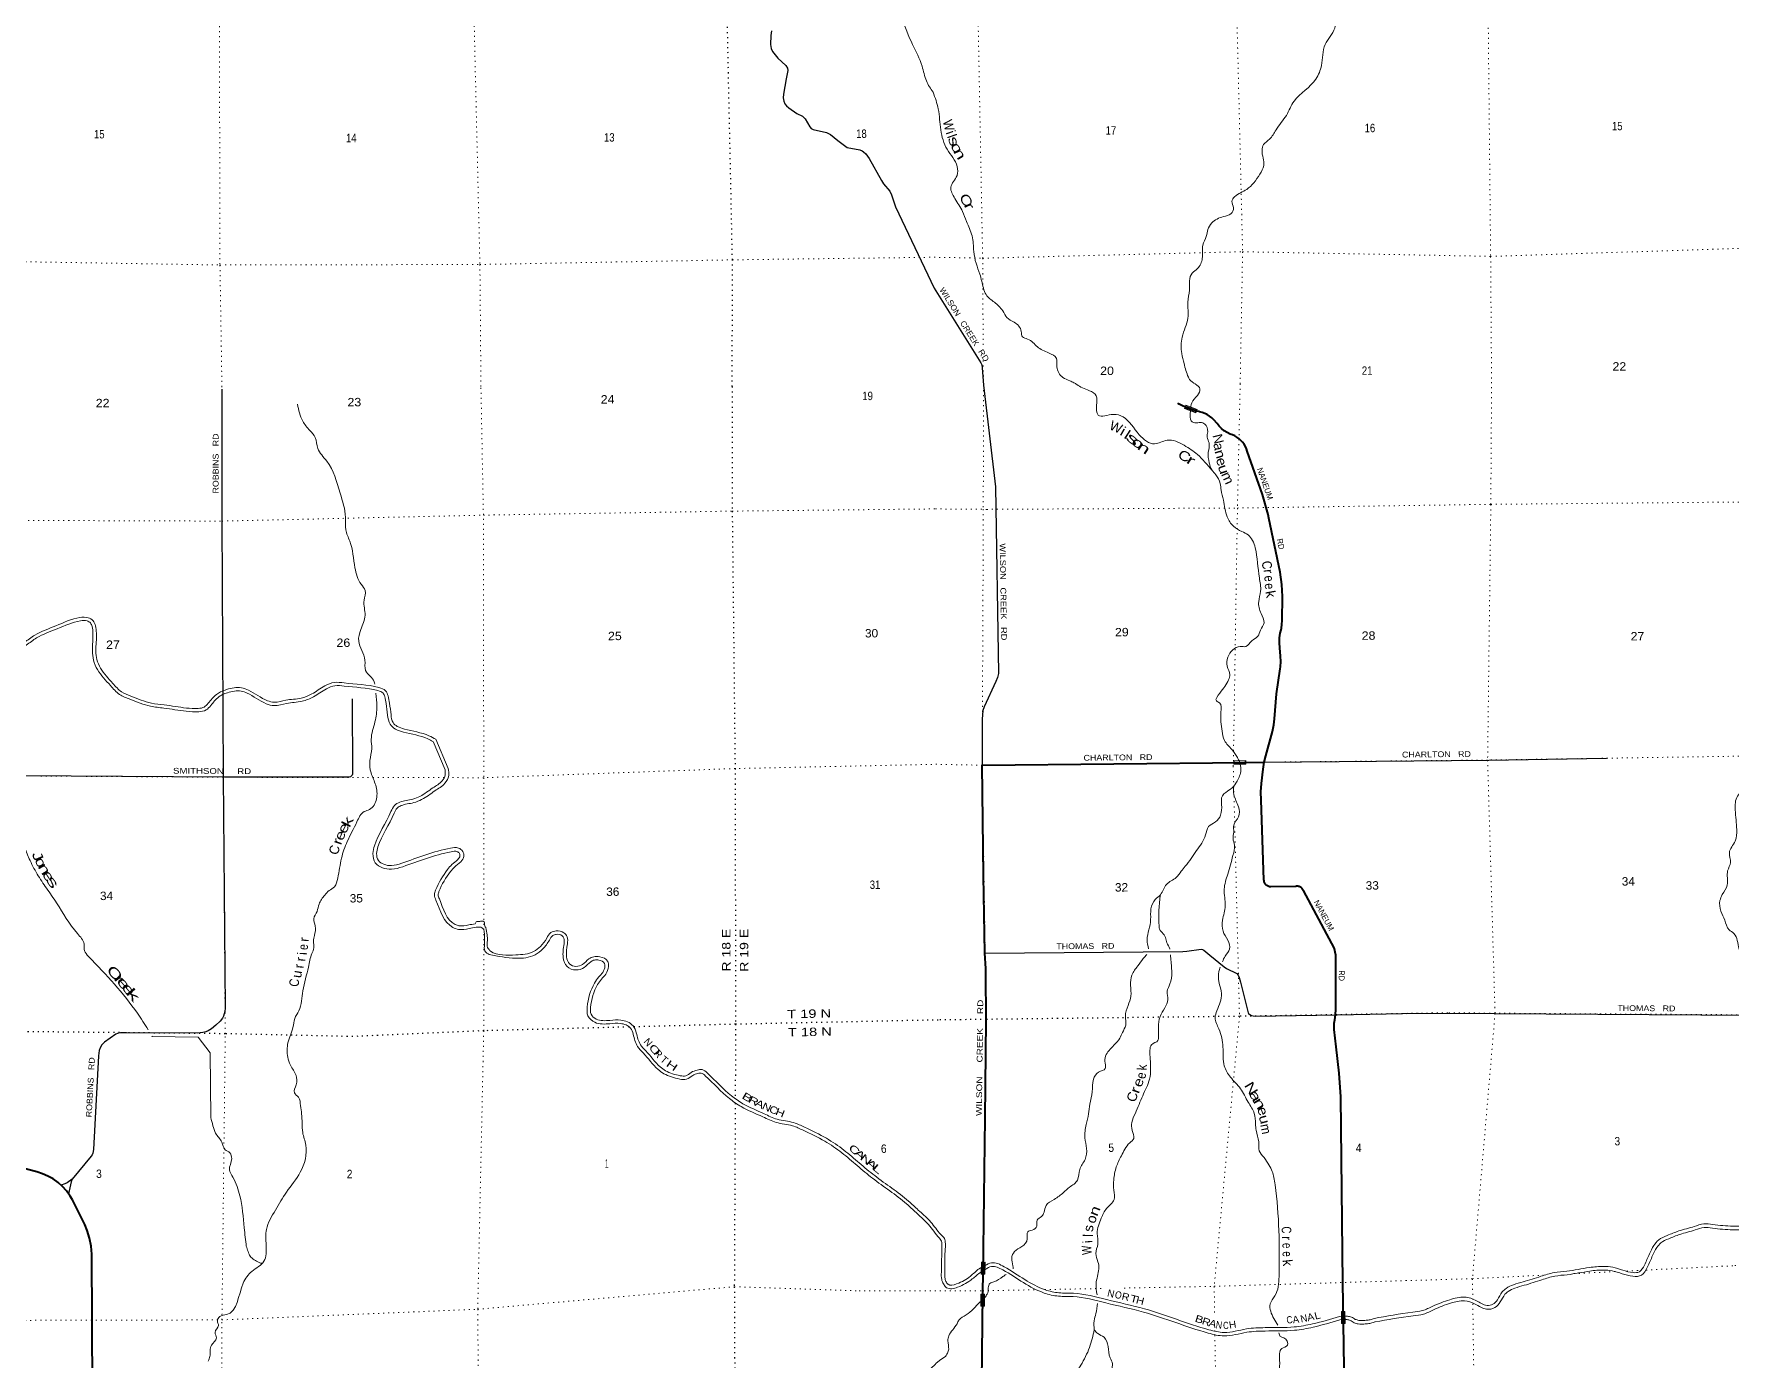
# Model space of a CAD drawing. Header units: feet. Extents: x -8 to 250644, y -192250 to 1368.
# Drawn here: x 106309 to 141658, y -157459 to -129842 of the extents above; entities that cross this region are included whole.
import ezdxf
from ezdxf.enums import TextEntityAlignment as Align

# ---------------------------------------------------------------- set-up
doc = ezdxf.new("R2010")
doc.units = ezdxf.units.FT
doc.header["$LTSCALE"] = 70
doc.linetypes.add('DOTTED', pattern=[1.5, 0.3, -1.2])
for name, color, linetype, lineweight in [('26', 7, 'Continuous', 40), ('29', 7, 'Continuous', 25), ('39', 7, 'Continuous', 13), ('6', 7, 'DOTTED', 25), ('61', 7, 'Continuous', 13), ('7', 7, 'DOTTED', 13)]:
    doc.layers.add(name, color=color, linetype=linetype, lineweight=lineweight)
for name, color, linetype in [('27', 7, 'Continuous'), ('30', 7, 'Continuous'), ('41', 7, 'Continuous')]:
    doc.layers.add(name, color=color, linetype=linetype)

msp = doc.modelspace()

# ---------------------------------------------------------------- linework, layer by layer
at = {"layer": '26'}
for points in [[(130526.33, -137695.16), (130244.27, -137592.52), (130201.12, -137572.99), (130160.26, -137549.06), (130134.72, -137530.96)], [(131932.56, -145008.66), (131932.77, -145007.23), (131966.21, -144872.48), (132104.35, -144368.65), (132135.14, -144230.95), (132150.59, -144102.45), (132191.54, -143584.14), (132265.6, -143066.73), (132272.19, -143019.96), (132279.21, -142911.67), (132274.87, -142803.24), (132259.22, -142625.01), (132251.91, -142523.17), (132255.29, -142421.13), (132269.32, -142320.01), (132284.9, -142252.19), (132293.19, -142215.45), (132304.49, -142137.75), (132307.61, -142059.3), (132314.4, -141559.11), (132304.13, -141306.03), (132267.09, -141051.42), (132032.1, -139923.51), (132013.39, -139847.25), (131895.39, -139436.47), (131579.06, -138531.48), (131562.62, -138481.49), (131541.04, -138433.49), (131514.56, -138388.02), (131483.47, -138345.56), (131448.12, -138306.58), (131408.88, -138271.51), (131366.19, -138240.73), (131320.53, -138214.59), (131272.37, -138193.36), (131242.75, -138183.16), (131225.24, -138175.8), (131162.23, -138144.23), (131102.87, -138106.26), (131047.8, -138062.28), (130997.62, -138012.79), (130952.9, -137958.33), (130885.62, -137880.56), (130882.89, -137878.07), (130841.64, -137837.59), (130796.38, -137801.65), (130747.61, -137770.64), (130695.86, -137744.9), (130641.71, -137724.7), (130585.75, -137710.28), (130571.96, -137707.67), (130526.33, -137695.16)], [(126077.27, -155673.62), (126123.83, -152418.7), (126143.19, -150384.95), (126143.58, -150382.74), (126143.15, -150344.95), (126132.46, -149426.66), (126132.46, -149301.38), (126117.27, -148982.47), (126085, -147374.64), (126060.98, -145071.33), (131547.49, -145012.77)], [(131547.49, -145012.77), (131910.68, -145008.89), (131932.56, -145008.66)], [(133582.25, -156702.05), (133568.81, -155851.07), (133529.63, -151976.94), (133497.9, -151487.79), (133430.64, -150938.76), (133393.16, -150576.37), (133389.49, -150508.27), (133392.95, -150440.16), (133403.52, -150372.79), (133403.88, -150371.08), (133419.61, -150269.13), (133425.95, -150152.74), (133427.65, -149116.94), (133426.46, -149094.82), (133422.82, -149027.89), (133412.2, -148961.71), (133394.72, -148897), (133370.57, -148834.47), (133345.77, -148784.94), (132751.57, -147681.09), (132747.89, -147675.27), (132741.11, -147662.08), (132732.98, -147649.67), (132723.61, -147638.18), (132713.08, -147627.73), (132701.52, -147618.44), (132689.05, -147610.4), (132675.81, -147603.72), (132661.94, -147598.46), (132647.6, -147594.67), (132632.94, -147592.41), (132618.13, -147591.68), (132603.32, -147592.52), (132592.19, -147594.18), (132072.13, -147605.1), (132056.96, -147604.04), (132041.97, -147601.41), (132027.35, -147597.23), (132013.25, -147591.54), (131999.81, -147584.4), (131987.2, -147575.9), (131975.54, -147566.13), (131964.97, -147555.2), (131955.6, -147543.22), (131947.53, -147530.32), (131940.85, -147516.65), (131935.64, -147502.36), (131931.96, -147487.61), (131929.83, -147472.54), (131929.27, -147460.07), (131869.78, -145801.99), (131865.89, -145627.74), (131880.23, -145454.04), (131880.49, -145452.15), (131911.34, -145156.47), (131932.56, -145008.66)], [(107558.2, -164113.62), (107521.69, -156635.48), (107513.37, -155251.11), (107498.68, -155085), (107466.71, -154921.35), (107417.81, -154761.93), (107367.18, -154639.32), (107109.14, -154124.8), (107063.29, -154044.26), (106986.58, -153933.56), (106902.86, -153842.22), (106810.04, -153760.14), (106709.16, -153688.2), (106601.31, -153627.21), (106487.67, -153577.82), (106369.5, -153540.58), (106339.93, -153533.35), (105391.92, -153279.51)], [(126072.27, -156085.24), (126073, -156016.43), (126077.83, -155674.38)], [(126044.14, -158718.78), (126044.4, -158693.92), (126046.24, -158521.63), (126072.26, -156085.24)], [(133653.92, -161241.4), (133582.25, -156702.05)]]:
    msp.add_lwpolyline(points, dxfattribs=at)
at = {"layer": '29'}
for points in [[(121667.9, -129774.51), (121654.4, -129874.62), (121651.17, -130059.11), (121663.72, -130142.81), (121695.31, -130209.86), (121804.82, -130344.59), (121966.95, -130496.47), (122006.05, -130555.8), (122012.96, -130605.28), (121979.35, -130778.49), (121918.37, -131095.42), (121916.76, -131174.47), (121929.31, -131241.44), (121950.22, -131295.84), (121981.56, -131338.4), (122029.69, -131379.55), (122198.94, -131499.48)], [(122198.94, -131499.48), (122316.19, -131557.42), (122345.46, -131582.53), (122370.51, -131608.26), (122470.94, -131775.05), (122500.22, -131808.53), (122539.7, -131835.45), (122818.08, -131896.42), (122899.2, -131936.67), (123054.72, -132063.48), (123250.16, -132210.46), (123514.47, -132258.45), (123556.29, -132275.19), (123585.72, -132297.57), (123635.76, -132342.15), (123703.21, -132438.33), (123959.9, -132892.51), (124001.39, -132960.84), (124134.83, -133117.7), (124173.21, -133193.84), (124255.73, -133443.1), (125057.81, -135137.87)], [(125057.81, -135137.87), (126032.47, -136688.16), (126049.03, -136733.22), (126061.19, -136798.12), (126084.83, -137156.04)], [(110224.76, -137238.46), (110223.16, -139966.66), (110252.07, -145301.46), (110292.2, -150133.23), (110283.3, -150197.78), (110269.95, -150251.21), (110256.61, -150295.73), (110238.55, -150336.91), (110187.64, -150400.36), (110098.88, -150487.43), (110005.23, -150562.86), (109936.59, -150604.33), (109889.55, -150625.19), (109827.26, -150640.78), (109707.13, -150654.13), (108238.89, -150641.88), (108112.09, -150646.34), (108047.57, -150657.47), (108012.35, -150673.8), (107780.78, -150839.93), (107725, -150893.43), (107688.56, -150953.61), (107669.39, -151013.64), (107651.45, -151126.38), (107548.57, -153071.49), (107533.7, -153147.37), (107520.35, -153185.22), (107500.96, -153216.41), (107102.42, -153693.66), (107087.29, -153745.96), (107031.82, -153998.85)], [(126084.83, -137156.04), (126335.81, -139273.64), (126396.62, -143161.59), (126379.46, -143245.25), (126343.12, -143329.79), (126098.57, -143856.71), (126074.07, -143934.82), (126059.38, -144114.87), (126060.98, -145071.33)], [(112935.56, -143689.54), (112944.36, -145254.45), (112935.01, -145279.22), (112921.66, -145294.8), (112901.64, -145312.61), (112872.72, -145321.51), (110276.54, -145321.49), (104951.72, -145286.14)], [(131932.56, -145008.66), (136616.09, -144963.28), (139061.22, -144926.07)], [(126117.35, -148986.64), (130238.97, -148950.83), (130323.93, -148943.45), (130620.12, -148902.36), (130649.09, -148906.75), (130676.5, -148924.38), (130800.73, -149025.7), (131099.87, -149272.62), (131148.3, -149304.43), (131362.61, -149411.66), (131391.05, -149443.52), (131411.6, -149491.51), (131439.27, -149587.39), (131597.57, -150226.14), (131605.6, -150240.8), (131632.81, -150265.32), (131668.05, -150281.97), (131702.31, -150291.77), (131749.94, -150294.28), (133455.86, -150268.74), (135148.24, -150238.39), (136739.81, -150242.32), (142099.09, -150276.85)], [(107102.42, -153693.66), (106997.57, -153766.23), (106950.85, -153790.72), (106874.38, -153817.03)]]:
    msp.add_lwpolyline(points, dxfattribs=at)
at = {"layer": '39'}
for p, q in [((114620.63, -144575.4), (114871.93, -145164.51)), ((114677.77, -144530.93), (114936.32, -145137.04)), ((108767.15, -150712.86), (108772.29, -150722.21)), ((125260.85, -154908.87), (125166.9, -154812.83)), ((125136, -154886.17), (125170.51, -154922.82)), ((133505.52, -156550.54), (133619.95, -156542.36)), ((133511.73, -156621.44), (133619.89, -156612.58)), ((125298.81, -157381.73), (125180.08, -157458.98))]:
    msp.add_line(p, q, dxfattribs=at)
msp.add_lwpolyline([(108772.29, -150722.21), (109729.92, -150737.59), (109975.78, -151063.39), (109989.65, -152405.69)], dxfattribs=at)
msp.add_arc((125036.35, -155059.29), 191.37, 15.23125, 45.4899, dxfattribs=at)
for points in [[(110467.91, -96517.23), (110560.56, -96803.13), (110550.75, -97201.73), (110512.9, -97781.51), (110567.38, -98111.68), (110513.39, -98606.9), (110624.21, -98989.43), (110662.78, -99613.52), (110733.39, -100006.1), (110729.55, -100310.09), (110574.93, -100636.17), (110231.38, -101064.86), (110102.97, -101501.68), (109886.08, -101924.37), (109462.19, -102489.94), (109207.09, -102902.55), (109030.53, -103510.47), (108876.04, -104053.97), (108874.22, -104370.04), (109180.2, -104992.19), (109526.34, -105513.71), (109872.5, -106087.56), (110409.71, -106735.96), (111033.21, -107098.52), (111624.41, -107257.74), (112036.62, -107322.29), (112428.69, -107338.52), (112756.44, -107382.91), (113132.52, -107550.11), (113498.56, -107735.44), (113804.34, -108021.4), (113856.71, -108188.51), (114128.22, -108325.48), (114785.89, -108671.95), (114938.84, -108921.63), (115013.52, -109392.73), (115250.9, -109620.28), (115769.73, -109779.48), (116061.49, -110170.12), (116582.55, -110689.68), (117027.21, -111227.33), (117415.56, -111748.85), (117767.51, -111914.04), (118479.55, -112399.43), (118558.01, -112479.98), (118712.93, -112665.24), (119131.38, -113070.01), (119332.55, -113261.32), (119598.29, -113839.17), (119841.81, -114233.83), (120382.93, -114699.03), (120751.12, -115125.93), (120862.09, -115762.12), (121256.65, -116567.5), (121361.54, -117141.28), (121474.33, -117473.49), (121611.25, -117803.69), (121611.38, -118011.04), (121873.25, -118840.54), (121939.9, -119345.86), (122026.83, -120137.05), (122214, -120443.11), (122332.84, -120799.48), (122305.09, -121457.77), (122472.29, -122003.38), (122766.29, -122760.42), (122971.81, -123495.28), (123050.55, -124036.84), (123127.21, -124473.72), (123338.76, -125188.45), (123479.74, -125595.15), (123671.11, -126203.18), (123759.79, -126567.59), (123942.94, -126865.59), (124138.29, -127413.23), (124199, -128057.45), (124203.3, -128520.48), (124217.68, -129039.88), (124378.81, -129506.98), (124610.36, -130064.69), (124807.67, -130513.68), (124898.33, -130821.72), (125038.92, -131057.29)], [(141003.27, -102339.5), (141182.86, -102717.15), (141416.67, -103394.7), (141343.16, -103894.96), (141257.2, -104334.84), (141206.61, -104627.37), (141303.84, -104713.38), (141365.87, -104974.93), (141464.24, -105578.83), (141340.32, -106399.83), (141282.55, -107167.99), (141098.98, -107789.89), (140933.93, -108143.65), (140875.76, -108516.84), (140808.99, -108799.41), (140574.05, -108925.92), (140436.75, -109206.94), (140183.46, -109627.79), (139959.54, -109909.39), (139878.28, -110129.59), (139980.33, -110344.53), (139913.2, -110568.66), (139842.31, -110837.15), (139870.13, -111435.47), (139866.19, -111780.09), (139697.75, -112569.14), (139689.42, -112855.35), (139442.39, -113312.43), (139192.71, -113664.74), (139209.73, -114142.22), (139115.44, -114537.82), (139001.09, -114947.66), (139005.55, -115348.65), (138841.27, -115829.36), (138753.77, -116017.35), (138779.18, -116218.7), (138722.38, -116485.08), (138602.49, -116977.58), (138520.41, -117393.25), (138510.1, -117683.51), (138538.77, -118090.38), (138588.64, -118339.93), (138756.73, -118481.88), (138720.69, -118848.88), (138603.17, -119399.81), (138693.83, -119729.69), (138773.9, -119975.01), (138697.78, -120048.06), (138472.1, -120041.51), (138390.53, -120209.31), (138265.23, -120476.15), (138140.12, -120773.21), (138037.58, -120806.14), (137857.39, -120990.72), (137679.96, -121298.21), (137533.89, -121462.42), (137458.9, -121718.84), (137412.03, -121960.98), (137344.54, -122126.67), (137136, -122287.26), (136976.43, -122550.3), (136593.14, -123127.18), (136560.66, -123417.58), (136535.03, -123838.92), (136474.8, -124204.07), (136251.08, -124517.91), (136053.16, -124769.11), (135902.75, -124882.97), (135809.04, -125042.79), (135717.67, -125257.01), (135716.78, -125440.39), (135544.36, -125578.58), (135316.1, -125809.83), (135173.11, -126147.32), (135046.81, -126579.4), (134846.79, -126816.51), (134612.72, -127086.09), (134490.84, -127252.15), (134290.39, -127418.73), (134016.38, -127745), (133703.19, -128254.91), (133538.02, -128590.54), (133576.36, -128930.84), (133507, -129118.72), (133439.87, -129342.85), (133401.89, -129721.95), (133202.5, -130061.83), (133126.58, -130497.61), (133009.46, -130782.54), (132556.97, -131245.01), (132401.63, -131540.26)], [(125038.92, -131057.29), (125144.03, -131401.29), (125197.09, -131842.25), (125330.49, -132244.4), (125540.19, -132603.71), (125535.28, -132789.14), (125407.85, -133035.84), (125489.85, -133267.04), (125650.67, -133540.03), (125732.52, -133747.05), (125849.19, -134048.54), (125885.41, -134370.73), (125933.26, -134618.27), (126011.21, -134847.48), (126085.47, -135131.13), (126142.74, -135271.81), (126312.93, -135429.87), (126487.28, -135608.05), (126574.78, -135750.55), (126726.46, -135846.26), (126874.69, -136036.72), (126899.57, -136151.41), (127004.61, -136197.06), (127209.06, -136356.91), (127443.55, -136486.33), (127607.42, -136598.09), (127614.53, -136773.36), (127742.81, -136996.19), (127886.28, -137065.76), (127971.14, -137105.5), (128029.09, -137145.39)], [(132401.63, -131540.26), (132179.85, -131842), (132046.03, -132032.32), (131919.81, -132148.03), (131888.28, -132263.11), (131924.48, -132583.28), (131842.99, -132765.18), (131568.9, -133079.36), (131318.02, -133234.19), (131260.17, -133329.29), (131297.26, -133464.06), (131239.6, -133589.38), (131084.82, -133646.84), (130839.84, -133779.46), (130762.09, -133912.98), (130726.71, -134058.31), (130655.29, -134240.15), (130644.89, -134516.3), (130543.44, -134728.57), (130433.2, -134822), (130374.93, -135177.06), (130344.23, -135429.16), (130346.25, -135759.64), (130223.76, -136155.43), (130217.8, -136500.06), (130265.4, -136707.31), (130353.76, -136990.85), (130378.6, -137036.25), (130499.4, -137132.25)], [(130845.02, -138928.55), (130543.29, -138601.77), (130265.71, -138409.21), (129912.36, -138303.04), (129652.13, -138378.39), (129332.46, -138190.05), (128993.85, -137817.79), (128791.12, -137764.84), (128478.46, -137778.46), (128441.39, -137576.65), (128434.39, -137376.67), (128293.55, -137271.4), (128146.91, -137210.16), (128029.09, -137145.39)], [(130498.94, -137131.77), (130596.51, -137233.81), (130540.99, -137369.26), (130425.07, -137521.28), (130401.31, -137686.54)], [(144034.43, -137047.96), (144002.28, -137168.98), (144041.26, -137259.37), (144059.02, -137484.95), (144200.95, -137864.78), (144313.8, -138127.93), (144385.56, -138286.6), (144431.59, -138516), (144537.45, -138648.21), (144657.95, -138852.87), (144782.05, -139277.16), (144816.28, -139548.97), (144833.09, -139923.69), (144721.02, -140331.63), (144558.7, -141046.28), (144339.08, -141366.36), (144149.67, -141680.16), (143937.65, -141935.69), (143745.46, -142142.7), (143672.06, -142316.57), (143511.72, -142464.9), (143353.6, -142639.41), (143225.95, -142843.92), (143141.42, -142872.77), (143004.74, -142944.34), (142864.68, -143106.62), (142776.44, -143179.84), (142708.85, -143319.4), (142645.68, -143513.35), (142541.12, -143562.51), (142372.51, -143962.81), (142312.03, -144249.44), (142237.05, -144483.79), (142185.27, -144578.9), (142162.51, -144780.6), (142073.32, -145002.96), (142017.63, -145114.22), (141931.62, -145217.65), (141941.91, -145525.92), (141886.04, -145613), (141793.95, -145712.44), (141745.6, -146003.01), (141776.78, -146411.88), (141744.19, -146649.94), (141622.9, -146896.72), (141646.52, -147096.06), (141587.24, -147269.82), (141577.27, -147566.15), (141475.81, -147766.43), (141426.26, -147889.74), (141448.04, -148113.28), (141526.05, -148300.11), (141616.23, -148496.93), (141717.69, -148578.8), (141787.3, -148719.34), (141824.91, -148900.44), (141903.04, -149103.4), (141984.77, -149247.88), (142024.17, -149396.72), (142074.37, -149644.22), (142209.21, -149879), (142248.76, -150047.99), (142255.59, -150156.76), (142314.93, -150273.2), (142274.15, -150493.18), (142240.91, -150640.55), (142258.07, -150783.51), (142275.46, -150956.7), (142339.08, -151107.36), (142505.5, -151525.29), (142636.41, -151774.21), (142734.62, -151964.92), (142797.05, -152230.47), (142891.09, -152403.08), (142951.1, -152612.22), (143000.6, -152763), (143053.69, -152851.27), (143066.38, -152931.79), (143032.63, -153008.62), (143032.13, -153220.24), (142972.65, -153365.79), (142958.66, -153664.16), (142973.31, -153738.62), (142941.47, -153799.32), (142989.42, -154014.59), (143022.82, -154171.54)], [(111796.92, -137552.31), (111908.41, -137904.81), (112055.06, -138099.61), (112167.06, -138246.21), (112221.17, -138473.94), (112406.63, -138737.11), (112685.81, -139403.37), (112798.43, -139909.28), (112804.36, -140167.62), (112886.77, -140405.26), (112995.71, -140959.64), (113123.28, -141303.95), (113210.95, -141432.54), (113184.21, -141636.61), (113204.64, -141947.34), (113114.05, -142246.71), (113073.47, -142489.23), (113135.38, -142680.57), (113203.44, -142886.01), (113217.13, -143101.91), (113398.32, -143332.81), (113406.76, -143383.22)], [(130401.31, -137686.54), (130394.32, -137735.14), (130415.7, -137902.25), (130490.63, -137941.99), (130605.55, -137931.04), (130698.61, -137966.62), (130756.24, -138125.39), (130744.95, -138238.34), (130786.18, -138360.96), (130769.4, -138552.54), (130789.14, -138774.08), (130842.67, -138922.81), (130926.12, -139024.96), (131017.46, -139201.46), (131037.33, -139340.53), (131085.25, -139551.77), (131162.39, -139899.84), (131292.91, -140094.34), (131467.2, -140203.87), (131598.85, -140275.43), (131690.46, -140389.61), (131746.03, -140542.36), (131833.26, -141170.48), (131859.46, -141448.39), (131818.64, -141664.34), (131868.86, -141913.86), (131930.77, -142106.86), (131857.19, -142256.55), (131801.63, -142385.95), (131675.22, -142481.62), (131548.96, -142599.47), (131435.98, -142598.3), (131279.11, -142668.01), (131177.33, -142821.94), (131162.53, -143009.47), (131218.27, -143186.4), (131190.78, -143291.41), (131009.2, -143570.89), (130937.73, -143732.65), (131002.58, -143772.47), (131032.21, -143965.72), (131057.25, -144362.55), (131107.06, -144555.64), (131259.72, -144743.93), (131377.95, -144912.32), (131408.97, -144975.91)], [(104981.26, -143206.25), (105091.22, -143160.74), (105430.89, -143024.9), (105756.12, -142821.14), (106147.09, -142571.23), (106365.12, -142419.57), (106791.82, -142231.05), (107280.86, -142063.49), (107414.91, -142067.42), (107483.97, -142109.3), (107518.74, -142183.26), (107537.5, -142314.95), (107526.15, -142689.7), (107549.59, -142883.48), (107633.8, -143079.94), (107901.58, -143412.68), (108090.78, -143597.23), (108304.38, -143695.77), (108739.52, -143843.82), (109013, -143881.29), (109479.15, -143947.3), (109741.35, -143956.18), (109893.46, -143920.14), (109991.98, -143827.43), (110159.01, -143648), (110232.68, -143602.04), (110341.64, -143560.74), (110626.44, -143529.15), (110749.65, -143569.31), (111145.43, -143790.28), (111314.07, -143829.47), (111567.53, -143785.05), (111895.3, -143739.43), (112131.19, -143647.42), (112399.32, -143480.61), (112579.15, -143416.22), (112766.93, -143424.14), (113474.37, -143518.1), (113579.6, -143569.08), (113615.42, -143643.68), (113644.4, -143786.97), (113674.69, -144029.38), (113725.4, -144217.13), (113839.89, -144319.57), (114005.81, -144381.11), (114510.99, -144521.82), (114619.31, -144576.62)], [(104982.36, -143131.39), (105060.77, -143098.94), (105394.59, -142965.44), (105713.82, -142765.43), (106103.27, -142516.49), (106326.02, -142361.55), (106762.27, -142168.81), (107267.25, -141995.79), (107434.69, -142000.7), (107540.03, -142064.58), (107589.21, -142169.21), (107610.47, -142318.44), (107599.1, -142693.98), (107620.57, -142871.48), (107696.49, -143048.6), (107954.99, -143369.81), (108131.72, -143542.2), (108330.05, -143633.7), (108754.66, -143778.16), (109021.16, -143814.68), (109483.51, -143880.15), (109731.65, -143888.55), (109854.47, -143859.45), (109936.59, -143782.18), (110108.69, -143597.3), (110197.03, -143542.19), (110321.74, -143494.91), (110632.09, -143460.49), (110777.65, -143507.94), (111170.54, -143727.3), (111313.98, -143760.63), (111553.69, -143718.62), (111874.05, -143674.03), (112095.28, -143587.74), (112364.31, -143420.37), (112565.48, -143348.34), (112771.27, -143357.02), (113494.02, -143453.01), (113633.68, -143520.68), (113684.89, -143627.32), (113716.28, -143782.54), (113746.27, -144022.55), (113789.81, -144183.75), (113877.11, -144261.87), (114026.76, -144317.37), (114536.06, -144459.23), (114677.77, -144530.93)], [(113426.8, -143571.73), (113450.47, -143843.17), (113410.49, -144168.44), (113334.5, -144532.32), (113343.99, -144726.04), (113307.49, -144974.59), (113329.52, -145228.78), (113428.23, -145488.51), (113442.4, -145771.02), (113298.8, -145992.04), (113188.2, -146037.2), (113036.48, -146250.2), (112833.75, -146659.35), (112715.3, -147009.39), (112637.66, -147423.74), (112566.36, -147601.87), (112458.04, -147683.35), (112365.93, -147774.82), (112246.31, -147965.39), (112205.07, -148117.07), (112135.59, -148268.95), (112166.94, -148418.11), (112150.26, -148620.09), (112130.92, -148733.26), (112138.01, -148874.52), (112096.7, -148993.56), (112025.98, -149274.98), (111910.61, -149770.33), (111824.92, -150186.76), (111741.38, -150346.8), (111704.4, -150530.75), (111599.85, -150850.41), (111596, -151151.22), (111653.7, -151318.37), (111768.21, -151531.56), (111771.64, -151725.32), (111734.55, -151893.12), (111817.92, -151985.41), (111859.54, -152160.75), (111885, -152332.16), (111905.99, -152719.59), (111972.45, -152981.56), (111855.58, -153547.58), (111570.2, -153961.33), (111338.98, -154336.36), (111150.31, -154737.34), (111144.64, -155064.4), (111096.69, -155401.84), (110850.15, -155611.45), (110666.42, -155861), (110320.26, -156513.37), (110177.34, -156552.7), (110129.59, -156641.85), (110152.48, -156738.59), (110080.94, -156884.42), (110112.04, -156999.27), (110004.23, -157149.39), (109973.67, -157383.76), (109937.04, -157479.94)], [(114871.93, -145164.51), (114872.96, -145273.65), (114810.8, -145397.16), (114618.08, -145543.95), (114349.69, -145719.86), (114202.52, -145778.11), (114063.56, -145804.56), (113929.59, -145841.3), (113817.61, -145910.14), (113745.2, -146038.53), (113402.24, -146748.06), (113369.85, -146911.55), (113418.27, -147102.1), (113566.41, -147205.68), (113757.38, -147238.2), (113990.12, -147184.28), (114998.37, -146872.95), (115126.62, -146872.08), (115172.07, -146907.52), (115182.9, -146956.04), (115139.87, -147032.68), (115013.3, -147139.78), (114924.92, -147242.97), (114675.02, -147673.79), (114652.32, -147767.48), (114682.86, -147883.39), (115035.77, -148450.59), (115152.62, -148489.69), (115373.26, -148472.72), (115517.83, -148446.16)], [(114936.32, -145137.04), (114949.53, -145288.34), (114870.01, -145446.34), (114661.41, -145605.22), (114384.41, -145786.78), (114223.52, -145850.46), (114080.52, -145877.68), (113959.75, -145910.8), (113873.41, -145963.88), (113811.69, -146073.31), (113473.94, -146772.05), (113446.71, -146909.5), (113484.09, -147056.61), (113595.59, -147134.57), (113755.12, -147161.74), (113970.57, -147111.82), (114986.8, -146798.03), (115152.18, -146796.9), (115239.41, -146864.93), (115262.35, -146967.72), (115198.64, -147081.2), (115066.34, -147193.14), (114986.35, -147286.54), (114745.35, -147702.01), (114729.68, -147766.71), (114752.51, -147853.36), (115085.18, -148388.04), (115162.01, -148413.75), (115363.58, -148398.24), (115500.55, -148373.08)], [(131408.97, -144975.91), (131448.43, -145175.8), (131367.36, -145404.14), (131263.45, -145543.98), (131132.99, -145637.67), (131062.88, -145708.74), (131046.04, -145892.26), (131025.42, -146110.07), (130917.49, -146251.95), (130774.95, -146349.76), (130711.64, -146523.56), (130526.34, -146847.41), (130290.63, -147175.67), (130204.64, -147281.11), (130100.64, -147408.86), (129899.93, -147553.46), (129772.37, -147770.06), (129666.14, -147867.6), (129574.72, -148059.74), (129568.28, -148287.52), (129533.48, -148497.38), (129494.63, -148707.26), (129525.12, -148893.86)], [(105572.12, -145335.15), (105618.1, -145396.64), (105781.96, -145738.69), (106208.83, -147017.6), (106376.56, -147337.41), (106570.34, -147634.84), (106780.32, -147940.24), (107214.58, -148577.17), (107353.34, -148796.25), (107360.39, -148933.47), (107443.96, -149052), (108463.1, -150236.02), (108690.81, -150579.16)], [(131295.83, -145514.33), (131302.78, -145682.74), (131397.4, -145935.96), (131398.91, -146145.54), (131299.28, -146319.61), (131298.34, -146468.75), (131285.11, -146593.8), (131314.4, -146738.68), (131283.65, -146952.54), (131173.47, -147342.32), (131101.04, -147651.21), (131121.69, -147997.69), (131067.37, -148300.4), (131077.06, -148526.04), (131173.25, -148716.77), (131212.9, -148899.87), (131121.14, -149045.66), (131064.17, -149165.42)], [(129764.72, -147781.76), (129744.78, -148423.23), (129759.44, -148497.69), (129806.27, -148557.8), (129879.63, -148660.02), (129902.61, -148768.68), (129966.07, -148897.18), (129966.76, -148901.49)], [(115500.55, -148373.08), (115532.48, -148326.44), (115576.85, -148326.13), (115643.33, -148315.58), (115683.81, -148335.49), (115698.19, -148413.11), (115720.3, -148452.53)], [(115517.83, -148446.16), (115565.5, -148442.92), (115617.42, -148446.76), (115679.92, -148501.57), (115689.53, -148556.37), (115694.34, -148642.9), (115691.46, -148757.31), (115690.49, -148842.88), (115692.42, -148911.15), (115714.53, -148960.18), (115743.37, -148986.14), (115793.26, -149011.12)], [(115720.3, -148452.53), (115747.22, -148604.44), (115752.99, -148724.62), (115749.14, -148840.96), (115805.62, -148934.81)], [(115793.26, -149011.12), (116349.61, -149092.24), (116746.03, -149020.06), (116911.7, -148893.86), (117045.42, -148713.45), (117117.79, -148615.99), (117188.24, -148593.66), (117307.57, -148622.64), (117345.4, -148670.13), (117349.62, -148793.03), (117332.61, -149072.8), (117414.25, -149263.91), (117595.44, -149335.02), (117772.05, -149282.47), (117905.97, -149165.33), (117986.97, -149128.8), (118074.22, -149129.66), (118194.85, -149199.2), (118202.56, -149253.55), (118157.22, -149384.62), (118073.55, -149480.9), (117985.33, -149608.66), (117832.51, -150109.17), (117846.81, -150288.39), (117991.49, -150425.78), (118304.32, -150454.7), (118522.28, -150449.28), (118641.71, -150480.84), (118733.41, -150546.32), (118790.14, -150673.34), (118880.15, -150926.9), (118999.07, -151063.77), (119307.61, -151407), (119431.71, -151495.39), (119758.73, -151606.98), (119903.42, -151611.17), (120030.4, -151531.9), (120139.66, -151488.7), (120206.4, -151482.9), (120292.31, -151538.34), (120793.24, -152010.63), (121041.41, -152180.66), (121489.13, -152394.71), (121768.12, -152511.22), (122111.53, -152581.55), (122331.42, -152673.24), (122778.69, -152901.14), (123139.02, -153144.52), (123455.07, -153408.67), (123777.06, -153674.09), (124483.39, -154205.09), (124681.41, -154386.68), (124909.09, -154603.46), (125136, -154886.17)], [(115805.62, -148934.81), (115819.37, -148944.19), (116348.36, -149021.32), (116716.97, -148954.2), (116861.38, -148844.2), (116989.2, -148671.74), (117075.08, -148556.09), (117185.75, -148521.02), (117347.39, -148560.28), (117414.56, -148644.61), (117419.69, -148793.95), (117403.49, -149060.52), (117467.11, -149209.46), (117598.58, -149261.05), (117737.45, -149219.73), (117867.71, -149105.79), (117972.25, -149058.65), (118093.27, -149059.84), (118259.36, -149155.59), (118274.24, -149260.46), (118218.94, -149420.31), (118128.94, -149523.88), (118049.11, -149639.49), (117903.35, -150116.88), (117914.46, -150256.09), (118022.1, -150358.31), (118306.68, -150384.62), (118530.51, -150379.05), (118671.97, -150416.43), (118789.57, -150500.41), (118855.18, -150647.32), (118941.68, -150890.99), (119051.52, -151017.41), (119354.51, -151354.46), (119463.99, -151432.44), (119771.33, -151537.32), (119884.3, -151540.59), (119998.74, -151469.15), (120123.42, -151419.85), (120224.21, -151411.09), (120335.66, -151483), (120837.3, -151955.96), (121076.5, -152119.85), (121517.73, -152330.8), (121788.82, -152444.01), (122132.21, -152514.33), (122360.82, -152609.66), (122814.3, -152840.72), (123181.17, -153088.52), (123499.78, -153354.81), (123820.38, -153619.08), (124528.18, -154151.19), (124729.2, -154335.53), (124960.75, -154555.99), (125166.9, -154812.83)], [(129489.4, -149011.38), (129414.73, -149098.84), (129300.82, -149250.85), (129177.1, -149441.22), (129150.38, -149653.03), (129156.07, -149882.73), (129096.93, -150076.65), (129042.02, -150296.73), (129049.45, -150488.13), (128979.91, -150637.79), (128928.29, -150753.05), (128804.28, -150903.12), (128630.39, -151130.15), (128621.36, -151277.34), (128624.19, -151390.17), (128485.49, -151461.75), (128379.64, -151611.69), (128349.23, -151871.89), (128304.68, -152130.19), (128275.88, -152333.95), (128227.04, -152556.01), (128196.72, -152828.3), (128234.65, -153053.73), (128201.99, -153281.71), (128090.49, -153488.11), (128041.68, -153714.2), (127875.25, -153856.52)], [(129981.35, -149020.21), (129987.64, -149090.49), (130007.89, -149382.56), (129971.31, -149626.68), (129913.91, -149780.28), (129927.23, -149949.47), (129764.32, -150301.36), (129733.69, -150531.34), (129733.08, -150726.83), (129721.51, -150801.48), (129586.99, -150893.19), (129553.52, -151008.31), (129558.86, -151189.65), (129545.72, -151606.92), (129402.96, -151954.63), (129250.22, -152318.54), (129176.95, -152510.55), (129184.19, -152675.75), (129217.67, -152842.77), (129133.61, -152936.11), (128958.02, -153207.49), (128852.75, -153438.03), (128800.2, -153706.46), (128801.75, -153922.09), (128807.17, -154115.52), (128651.15, -154302.1), (128539.62, -154504.47), (128455.16, -154823.53), (128468.84, -155043.1), (128425.85, -155236.89), (128471.49, -155411.88), (128488.69, -155558.87), (128432.43, -155871.67), (128451.21, -156097.74)], [(131017.77, -149277.12), (130990.31, -149369.1), (130987.78, -149578.71), (131044.05, -149828.19), (130947.74, -150183.61), (130912.47, -150328.98), (130990.82, -150564.18), (131074.21, -150938.4), (131103.29, -151335.2), (131230.03, -151566), (131441.59, -151808.26), (131600.97, -152089.2), (131727.74, -152324.04), (131753.5, -152539.48), (131766.57, -152674.41), (131818.74, -152915.86), (131832.18, -153101.16), (131930.04, -153243.51), (132032.01, -153395.91), (132101.59, -153532.43), (132134.75, -153655.11), (132160.07, -153810.1), (132242.36, -155717.98), (132225.74, -155931.73), (132156.48, -156119.68), (132060.86, -156289.69), (132135.69, -156595.45), (132215.98, -156729.38)], [(109989.66, -152407.71), (110037.31, -152578.97), (110090.88, -152734.04), (110221.33, -152920.88), (110293.09, -153079.86), (110388.35, -153143.8), (110427.56, -153264.65), (110380.84, -153495.1), (110450.57, -153652.07), (110598.6, -154036.62), (110688.21, -154706.19), (110731.68, -155090.71)], [(127875.25, -153856.52), (127750.98, -153970.32), (127562.36, -154112.81), (127389.76, -154239.06), (127348.43, -154382.46), (127294.58, -154469.53), (127204.35, -154546.79), (127195.16, -154671.81), (127100.9, -154751.12), (127008.38, -154790.11), (126999.33, -154935.28), (126887.5, -155095.33), (126730.9, -155201.31), (126675.38, -155336.75), (126700.74, -155495.77), (126706.83, -155556.01)], [(134221.23, -156592.3), (135026.79, -156463.31), (135228.17, -156430.05), (135445.38, -156338.31), (135797.4, -156201.57), (136111.56, -156149.61), (136353.79, -156222.89), (136575.99, -156320.43), (136698.83, -156297.65), (136791.06, -156202.52), (136891.01, -156040.89), (136973.27, -155965.96), (137128.08, -155890.65), (137325.3, -155831.23), (137697.58, -155714.53), (137971.31, -155638.61), (138235.18, -155607.05), (138708.45, -155532.12), (139006.62, -155508.44), (139192.14, -155525.61), (139617.98, -155638.22), (139748.91, -155621.44), (139853.01, -155481.95), (139956.64, -155249.81), (140048.46, -155074.13), (140150.67, -154958.81), (140327.56, -154865.27), (140566.93, -154771.4), (140892.97, -154677.09), (141088.2, -154623.72), (141275.71, -154636.86), (141699.14, -154670.94), (141926.91, -154673.8), (142287.61, -154657.85), (143212.49, -154610.82), (143383.83, -154615.98), (143517.08, -154659.6), (144496.69, -155071.46), (144678.66, -155183.3), (144770.03, -155315.75), (144837.42, -155490.62), (144862.25, -155617.37), (144827.57, -155931.72), (144828.91, -156197.55), (144853.76, -156725.06), (144891.63, -157039.04), (144911.84, -157447.76), (144883.63, -157846.66), (144860.8, -158114.63), (144912.16, -158305.69), (145048.95, -158651.38), (145186.02, -159053.46), (145262.66, -159459.87), (145430.69, -160004.78), (145545.48, -160382.81), (145640.96, -160531.35), (145772.19, -160574.98), (146040.95, -160712.56), (146130.11, -160806.76), (146268.61, -161092.03), (146952.96, -162101.52), (147058.34, -162215.77), (147252.41, -162329.57), (147693.13, -162593.14), (147929.79, -162761.1), (148294.17, -163073.4), (148660.46, -163365.55), (148820.26, -163479.52), (149252.77, -163712.93), (150107.41, -164123.42), (150335.75, -164239.05), (150755.87, -164416.14), (151373.68, -164624.43), (151749.23, -164755.42), (151955.02, -164796.66), (152378.45, -164830.74), (152765.5, -164844.86), (153142.5, -164863.07), (153488.97, -164825.04), (153774.85, -164761.14), (153986.19, -164703.67), (154201.84, -164702.56), (154417.72, -164745.76), (154635.48, -164762.77), (154812.73, -164739.71), (154947.69, -164722.91), (155147.43, -164764.17), (155550.94, -164844.67), (155903.89, -164889.18), (156528.89, -164887.49)], [(134240.66, -156665.15), (135038.83, -156537.34), (135249.16, -156502.6), (135473.55, -156407.83), (135817.31, -156274.3), (136106.56, -156226.46), (136327.76, -156293.37), (136566.97, -156398.38), (136736.03, -156367.03), (136850.57, -156248.89), (136949.28, -156089.27), (137015.79, -156028.68), (137155.48, -155960.73), (137347.34, -155902.92), (137718.83, -155786.47), (137985.87, -155712.4), (138245.5, -155681.35), (138717.3, -155606.65), (139006.13, -155583.72), (139179.01, -155599.72), (139612.98, -155714.47), (139789.99, -155691.79), (139918.1, -155520.13), (140024.18, -155282.5), (140110.68, -155117.01), (140197.77, -155018.75), (140358.88, -154933.55), (140591.09, -154842.49), (140913.28, -154749.29), (141095.68, -154699.43), (141270.08, -154711.65), (141695.66, -154745.9), (141928.1, -154748.82), (142291.17, -154732.77), (143213.27, -154685.88), (143370.77, -154690.62), (143490.84, -154729.93), (144462.32, -155138.37), (144625.91, -155238.91), (144703.24, -155351.02), (144765.08, -155511.47), (144786.45, -155620.54), (144752.55, -155927.78), (144753.92, -156199.5), (144778.97, -156731.32), (144816.85, -157045.39), (144836.71, -157446.96), (144808.85, -157840.83), (144784.95, -158121.38), (144840.84, -158329.3), (144978.55, -158677.29), (145113.31, -159072.61), (145189.74, -159477.93), (145358.97, -160026.73), (145476.75, -160414.59), (145592.18, -160594.17), (145743.1, -160644.35), (145995.32, -160773.46), (146067.69, -160849.92), (146203.5, -161129.64), (146894.03, -162148.25), (147010.78, -162274.82), (147214.19, -162394.1), (147652.12, -162656), (147883.59, -162820.28), (148246.37, -163131.21), (148615.27, -163425.44), (148780.52, -163543.3), (149218.71, -163779.77), (150074.23, -164190.69), (150304.2, -164307.14), (150729.29, -164486.33), (151349.35, -164695.37), (151729.42, -164827.94), (151944.61, -164871.06), (152374.07, -164905.63), (152762.32, -164919.79), (153144.8, -164938.27), (153501.28, -164899.14), (153792.88, -164833.96), (153996.4, -164778.62), (154194.6, -164777.6), (154407.4, -164820.18), (154637.42, -164838.15), (154822.2, -164814.11), (154944.66, -164798.87), (155132.51, -164837.67), (155538.9, -164918.75), (155899.37, -164964.2), (156528.48, -164960.98)], [(110731.68, -155090.71), (110769.27, -155199.76), (110815.43, -155297.83), (110876.96, -155357.45), (110969.26, -155415.13), (111030.8, -155438.21), (111069.25, -155438.21)], [(125304.78, -155941.51), (125252.53, -155873.93), (125216.06, -155781.54), (125209.8, -155629.1), (125217.43, -155194.21), (125221, -155009.02)], [(125340.54, -155873.32), (125313.99, -155838.98), (125285.52, -155766.85), (125279.83, -155628.28), (125287.42, -155195.5), (125291.22, -154998.09), (125260.85, -154908.87), (125258.27, -154906.23)], [(126118.84, -155492.58), (125996.78, -155558.84), (125814.59, -155712.05), (125527.25, -155873.43), (125347.75, -155880.83), (125340.54, -155873.32)], [(133505.52, -156550.54), (132939.44, -156706.28), (132560.61, -156769.59), (131953.45, -156784.25), (131562.25, -156811.38), (131098.76, -156885.42), (130783.63, -156829.35), (129438.86, -156392.09), (128650.66, -156200.53), (127959.73, -156068.7), (127659.05, -156058.88), (127374.14, -155996.54), (126515.27, -155515.31), (126252.41, -155434.66), (126118.84, -155492.58)], [(133511.73, -156621.44), (132954.53, -156774.73), (132567.26, -156839.45), (131956.72, -156854.19), (131570.21, -156881), (131098.13, -156956.41), (130766.59, -156897.42), (129419.74, -156459.48), (128635.83, -156268.96), (127951.98, -156138.48), (127650.35, -156128.63), (127349.01, -156062.7), (126487.58, -155580.04), (126257.05, -155509.3), (126120.08, -155570.78)], [(126120.08, -155570.78), (126030.54, -155627), (125854.2, -155770.09), (125546.9, -155942.68), (125319.09, -155952.07), (125304.78, -155941.51)], [(126556.64, -155674.72), (126492.53, -155721.04), (126301.65, -155829.3), (126219.17, -155862.16), (126187.57, -155957.12), (126178.21, -156057.96), (126142.33, -156118.69), (126109.44, -156161.38)], [(126109.44, -156161.38), (126012.47, -156254.66), (125723.55, -156518.86), (125575.03, -156626.8), (125535.22, -156701.66), (125445.34, -156829.31), (125365.55, -156954.86), (125344.11, -157059.82), (125361.48, -157230.99), (125334.87, -157317.19), (125298.81, -157381.73)], [(128463.88, -156280.46), (128428.8, -156490.4), (128391.55, -156641.83), (128394.92, -156829.23)], [(133619.95, -156542.36), (133670.31, -156546.39), (133753.02, -156566.68), (133831.05, -156611.94), (133831.06, -156611.95)], [(133831.05, -156611.94), (133906.18, -156632.2), (133959.56, -156637.54), (134055.64, -156629.53), (134141.04, -156618.85), (134221.23, -156592.3)], [(128394.92, -156829.23), (128294.66, -157196.77), (128111.73, -157568.97), (128018.78, -157829.65), (128034.03, -157986.73), (127968.13, -158081.94), (127967.19, -158231.08), (127934.21, -158414.73), (127854.5, -158552.37), (127877.76, -158701.33), (127815.09, -158963.79), (127606.52, -159138.68), (127396.93, -159276.37)], [(128394.92, -156829.23), (128468.11, -156907.27), (128597.78, -156984.89), (128683.89, -157175.7), (128723.93, -157413.2), (128773.23, -157535.77), (128770.06, -157656.71), (128849.51, -157762.92), (128926.72, -157838.92), (128939.65, -157953.7), (128855.6, -158049.05), (128765.68, -158170.65), (128697.26, -158475.48), (128668.69, -158711.48), (128689.98, -158866.5), (128707.16, -159011.48), (128722.57, -159190.72), (128749.4, -159275.16), (128732.53, -159454.65), (128797.94, -159573.07), (128802.69, -159671.78), (128864.18, -159806.34), (128849.02, -159943.5), (128836.22, -160126.99), (128855.46, -160277.99), (128819.96, -160391.12), (128810.9, -160534.27), (128749.76, -160730.22), (128640.21, -160926.53), (128491.87, -161058.65), (128405.99, -161180.21), (128375.05, -161286.65)], [(132238.6, -156894.13), (132269.48, -156965.26), (132342.32, -156994.94), (132416.08, -157151.58), (132301.56, -157218.95), (132254.88, -157461.14), (132250.24, -157938.8), (132299.95, -158117.79), (132427.25, -158427.19), (132452.43, -158842.16), (132362.43, -159233.81), (132300.69, -159907.39), (132247.69, -160111.33), (132244.64, -160248.4), (132276.66, -160494.02), (132238.17, -160752.28), (132235.48, -160939.72), (132238.39, -161202.52)], [(133619.89, -156612.58), (133659.11, -156615.72), (133726.59, -156632.27), (133806.07, -156682.88)], [(133806.07, -156682.88), (133892.59, -156706.22), (133958.94, -156712.85), (134063.41, -156704.14), (134157.64, -156692.36), (134242.27, -156664.33)], [(125180.08, -157458.98), (125131.56, -157500.01), (124915.19, -157699.32), (124591.46, -157834.76), (124351.85, -157888.89), (124236.98, -157901.79), (124189.39, -158013.14), (124054.57, -158056.45), (124063.48, -158171.45), (124038.58, -158351.28), (123991.81, -158573.65), (123921.97, -158721.4)]]:
    msp.add_spline(points, degree=3, dxfattribs=at)
at = {"layer": '6'}
for points in [[(120854.06, -137184.44), (120857.3, -134546.81), (120745.58, -129306.55), (120597.64, -124026.02), (120810.17, -118613.2)], [(120854.06, -137184.44), (120852.99, -139779.44), (120912.43, -145140.53), (120923.2, -150465.62), (120915.7, -152010.85)], [(156427.07, -149743.51), (152662.9, -149745.74), (147375.56, -150097.99), (142099.09, -150276.85), (136742.4, -150242.68), (135757.79, -150231.97), (131418.66, -150300.98), (126143.38, -150364.95), (125143.91, -150377.58)], [(118702.93, -150523.01), (115677.9, -150601.21), (112948.22, -150722.08)], [(125143.91, -150377.58), (120923.2, -150465.62), (118805.51, -150520.36)], [(112948.22, -150722.08), (110293.54, -150663.55), (104964.48, -150609.19), (99648.37, -150669.81), (94372.44, -150709.97), (93854.97, -150708.47)], [(120915.23, -152108.94), (120896.68, -155932.26), (120922.41, -161372.31), (120946.43, -166854.76), (120956.17, -168119.76), (120967.27, -169562.5)]]:
    msp.add_lwpolyline(points, dxfattribs=at)
at = {"layer": '61'}
for p, q in [((130302.68, -137572.44), (130536.73, -137660.26)), ((130536.73, -137661.45), (130510.4, -137731.67)), ((131298.08, -144976.87), (131548.07, -144974.55)), ((131548.07, -144974.55), (131548.76, -145049.55)), ((126118.68, -155422.32), (126115.47, -155672.3)), ((126115.47, -155672.3), (126040.48, -155671.34)), ((126109.68, -156087.27), (126105.77, -156337.24)), ((126105.77, -156337.24), (126030.78, -156336.07)), ((133616.72, -156447.69), (133618.18, -156697.68)), ((133618.18, -156697.68), (133543.18, -156698.12))]:
    msp.add_line(p, q, dxfattribs=at)
for points in [[(130509.81, -137731.08), (130275.75, -137643.26), (130302.09, -137573.04)], [(131548.76, -145049.55), (131298.78, -145051.86), (131298.08, -144976.87)], [(126040.48, -155671.34), (126043.68, -155421.36), (126118.68, -155422.32)], [(126030.78, -156336.07), (126034.69, -156086.1), (126109.68, -156087.27)], [(133543.18, -156698.12), (133541.72, -156448.13), (133616.72, -156447.69)]]:
    msp.add_lwpolyline(points, dxfattribs=at)
for points in [[(130286.05, -137638.57), (130307.04, -137582.62), (130526.81, -137665.09), (130505.83, -137721.03)], [(131306.69, -145043.79), (131306.14, -144984.79), (131540.14, -144982.61), (131540.69, -145041.62)], [(126048.57, -155663.44), (126051.57, -155429.45), (126110.58, -155430.21), (126107.57, -155664.2)], [(126038.89, -156328.19), (126042.55, -156094.21), (126101.55, -156095.13), (126097.89, -156329.11)], [(133551.12, -156690.07), (133549.76, -156456.07), (133608.77, -156455.73), (133610.13, -156689.73)]]:
    msp.add_lwpolyline(points, close=True, dxfattribs=at)
at = {"layer": '7'}
for p, q in [((126081.87, -136642.33), (126084.83, -137156.04)), ((138384.02, -155659.44), (139246.06, -155616.7)), ((139488.99, -155604.66), (139788.09, -155589.83)), ((127361.08, -155991.63), (128606.02, -155967.66)), ((130905.62, -156843.65), (130905.86, -156859.66))]:
    msp.add_line(p, q, dxfattribs=at)
for points in [[(110112.38, -118723.18), (110150.71, -124038.9), (110172, -129365.7), (110183.23, -134654.24), (110224.76, -137238.46)], [(115132.18, -118468.32), (115295.73, -123974.05), (115471.87, -129355.25), (115597.7, -134643.84), (115619.22, -137211.66)], [(126101.01, -118528.05), (125944.05, -123841.08), (125968.99, -129249.63), (126069.61, -134512.58), (126080.17, -136346.91)], [(131405.69, -118549.08), (131288.53, -123779.22), (131360.42, -129288.21), (131484.15, -134377.7), (131432.9, -137125.73)], [(136550.85, -118508.69), (136615.36, -123798.08), (136595.88, -129188.79), (136650.29, -134474.21), (136670.1, -137094.84)], [(125057.04, -134492.42), (126069.61, -134512.58), (131484.15, -134377.7), (136650.29, -134474.21), (141925.62, -134306), (147197.55, -134240.59), (152628.76, -133865.8), (156316.58, -133679.09)], [(93793.47, -134759.27), (94279.65, -134760.05), (99472.88, -134622.75), (104975.79, -134568.08), (110183.23, -134654.24), (115597.7, -134643.84), (120857.3, -134546.81), (125057.04, -134492.42)], [(131432.9, -137125.73), (131376.94, -139714.83), (131289.69, -145088.06), (131418.66, -150300.98), (130892.12, -155923.65), (130901.33, -156551.18)], [(136670.1, -137094.84), (136654.15, -139638.75), (136587.48, -144963.72), (136742.4, -150242.68), (136271.63, -155764.17), (136277.67, -156195.48)], [(110243.29, -143518.16), (110225.43, -139987.45), (110224.76, -137238.46)], [(115619.22, -137211.66), (115671.92, -139937.67), (115677.14, -145331.42), (115677.9, -150601.21), (115551.28, -156400.85), (115600.74, -161776.13), (115555.31, -167139.96), (115587.29, -171290.53)], [(126084.83, -137156.04), (126083.22, -139740.65), (126060.98, -145071.33), (126143.38, -150364.95), (126077.27, -155673.62)], [(125086.66, -139733.95), (126157.54, -139742.88), (131376.94, -139714.83), (136654.15, -139638.75), (141955.76, -139588.69), (147189.8, -139400.07), (152715.51, -139092.37), (156353.27, -139014.52)], [(94280.29, -140056.25), (99468.01, -140089.36), (104924.87, -139969.24), (110225.43, -139987.45), (115674.2, -139863.35), (120852.99, -139779.44), (125086.66, -139733.95)], [(110248.07, -166948.71), (110222.87, -161942.15), (110224.25, -156623.03), (110293.54, -150663.55), (110252.41, -145322.52), (110243.68, -143597.11)], [(150774.71, -144536.08), (147227.96, -144714.18), (141925.17, -144881.14), (136587.48, -144963.72), (131296.22, -145013.7)], [(114854.97, -145330.07), (110252.41, -145322.52), (104951.72, -145286.14), (99543.23, -145401.9), (94434.32, -145433.61), (93837.93, -145432.46)], [(125114.33, -145052.35), (120912.43, -145140.53), (115677.14, -145331.42), (114943.43, -145330.22)], [(131296.22, -145013.7), (131291.92, -145013.74), (126060.98, -145071.33), (125114.33, -145052.35)], [(139889.26, -155584.81), (141737.09, -155493.2), (144746.78, -155465.05)], [(126077.27, -155673.62), (126073, -156016.43), (126072.26, -156085.24)], [(129014.18, -155959.81), (130892.12, -155923.65), (136271.63, -155764.17), (137740.94, -155691.32)], [(93880.06, -156578.57), (94341.12, -156622.77), (96995.49, -156638.91), (99636.41, -156471.45), (102336.28, -156642.72), (104972.31, -156634.77), (110224.25, -156623.03), (115551.28, -156400.85), (120896.68, -155932.26), (123497.09, -156017.41), (125174.32, -156017.95)], [(125174.32, -156017.95), (126073, -156016.43), (127175.2, -155995.21)], [(126072.26, -156085.24), (126014.98, -161421.95), (126065.62, -166788.36), (126191.05, -172174.35)], [(136278.94, -156286.27), (136346.16, -161086.06), (136514.29, -166518.09), (136777.09, -171929.25), (136915.19, -177393.75), (136939.03, -182898.14)], [(130907.03, -156939.31), (130971.12, -161305.97), (131116.93, -166720.03), (131375.4, -172090.91), (131502.87, -175505.1)]]:
    msp.add_lwpolyline(points, dxfattribs=at)

# ---------------------------------------------------------------- texts
at = {"layer": '27'}
for rotation, p in [(289.267, (131781.97, -138899.84)), (298.293, (132960.48, -147921.5))]:
    msp.add_text('NANEUM', height=120, rotation=rotation, dxfattribs=at).set_placement(p)
for s, rotation, width, p in [('RD', 281.769, 0.9, (132195.64, -140365.25)), ('CHARLTON   RD', 0.612, 1.15, (128171.92, -144977.22)), ('RD', 269.906, 0.8, (133488.48, -149342.84)), ('WILSON     CREEK     RD', 89.287, 1.3, (126051.38, -152376.32))]:
    msp.add_text(s, height=120, rotation=rotation, dxfattribs=dict(at, width=width)).set_placement(p)
at = {"layer": '30'}
for s, width, p in [('WILSON', 1.05, (125340.5, -135451.63)), ('CREEK', 1.05, (125747.63, -136107.12)), ('RD', 1.15, (126041.5, -136568.83))]:
    msp.add_text(s, height=120, rotation=302.157, dxfattribs=dict(at, width=width)).set_placement(p, align=Align.CENTER)
for s, rotation, width, p in [('ROBBINS   RD', 89.966, 1.15, (110153.48, -139413.09)), ('WILSON   CREEK   RD', 270.896, 1.2, (126424.23, -140450.63)), ('CHARLTON   RD', 0.555, 1.15, (134804.41, -144910.83)), ('SMITHSON     RD', 359.62, 1.25, (109205.06, -145246.64)), ('THOMAS   RD', 0.498, 1.15, (127604.66, -148903.72)), ('THOMAS   RD', 359.631, 1.15, (139288.95, -150188.74)), ('ROBBINS   RD', 86.972, 1.15, (107509.81, -152406.27))]:
    msp.add_text(s, height=120, rotation=rotation, dxfattribs=dict(at, width=width)).set_placement(p)
at = {"layer": '41'}
for s, height, rotation, width, p in [('W', 200, 284.329, 0.9, (125264.28, -131768.68)), ('s', 200, 291.011, 1.45, (125374.31, -132108.22)), ('o', 200, 301.012, 1.5, (125446.38, -132264.47)), ('n', 200, 300.318, 1.6, (125509.23, -132387.52)), ('C', 200, 301.982, 1.4, (125638.63, -133354.26)), ('r', 200, 296.128, 1.55, (125703.65, -133466.64)), ('i', 200, 330.098, 1.3, (128943.07, -138202.2)), ('l', 200, 327.009, 1.35, (129029.47, -138270.22)), ('s', 200, 322.023, 2.05, (129138.88, -138355.99)), ('o', 200, 326.548, 1.6, (129248.86, -138441.71)), ('n', 200, 326.163, 1.7, (129374.21, -138543.72)), ('C', 200, 331.281, 1.3, (130223.51, -138718.89)), ('r', 200, 327.96, 1.75, (130357.66, -138802.87)), ('e', 200, 63.254, 1.4, (112841.96, -146424.92)), ('k', 200, 64.016, 1.55, (112928.49, -146292.86)), ('r', 200, 70.758, 1.3, (112722.15, -146691.69)), ('e', 200, 66.266, 1.3, (112774.55, -146572.06)), ('J', 200, 292.983, 1.45, (106297.21, -147005.68)), ('o', 200, 295.701, 1.35, (106359.71, -147135.44)), ('n', 200, 300.232, 1.6, (106439.9, -147282.26)), ('e', 200, 302.887, 1.6, (106529.44, -147432.69)), ('s', 200, 304.05, 1.9, (106614.78, -147558.47)), ('e', 200, 86.727, 0.8, (112015.35, -148863.31)), ('C', 200, 311.367, 1.65, (107910.47, -149463.13)), ('r', 200, 311.267, 2.1, (108015.34, -149584.02)), ('e', 200, 310.071, 1.85, (108101.95, -149680.98)), ('C', 200, 83.438, 0.85, (111829.04, -149611.06)), ('u', 200, 80.891, 1.05, (111882.57, -149436.64)), ('e', 200, 310.071, 1.85, (108202.15, -149800.16)), ('k', 200, 310.071, 2.05, (108294.93, -149917.02)), ('O', 150, 311.662, 1.55, (119183.51, -151046.83)), ('H', 150, 326.002, 1.6, (119557.61, -151389.35)), ('B', 150, 329.411, 1.6, (121129.99, -152053.05)), ('R', 150, 332.418, 1.4, (121264.95, -152127.49)), ('A', 150, 333.974, 1.35, (121394.96, -152191.59)), ('N', 150, 335.331, 1.25, (121541.67, -152259.72)), ('C', 150, 336.102, 1.2, (121685.66, -152319.45)), ('H', 150, 338.026, 1.3, (121824.45, -152377.38)), ('C', 150, 320.122, 1.6, (123348.49, -153137.1)), ('A', 150, 320.101, 1.75, (123466.88, -153233.74)), ('N', 150, 320.311, 1.65, (123594.86, -153342.5)), ('A', 150, 320.475, 1.75, (123712.55, -153439.42)), ('L', 150, 320.574, 1.85, (123832.98, -153537.69))]:
    msp.add_text(s, height=height, rotation=rotation, dxfattribs=dict(at, width=width)).set_placement(p, align=Align.CENTER)
for s, height, rotation, p in [('i', 200, 289.375, (125308.71, -131923.45)), ('l', 200, 289.375, (125334.9, -132002.51)), ('W', 200, 336.219, (128805.97, -138119.74)), ('C', 200, 75.561, (112662.36, -146858.55)), ('r', 200, 85.627, (112034.06, -148709.47)), ('i', 200, 86.849, (111997.21, -148998.71)), ('r', 200, 86.138, (111959.55, -149118.06)), ('r', 200, 85.929, (111925.5, -149263.13)), ('N', 150, 311.479, (119044.96, -150889.24)), ('R', 150, 312.183, (119258.15, -151131.5)), ('T', 150, 319.252, (119386.52, -151262.61))]:
    msp.add_text(s, height=height, rotation=rotation, dxfattribs=at).set_placement(p, align=Align.CENTER)
for s, height, rotation, width, p in [('N', 200, 284.136, 1.05, (130855.78, -138201.53)), ('a', 200, 281.018, 1.05, (130873.84, -138376.51)), ('n', 200, 286.469, 1.2, (130897.52, -138532.83)), ('e', 200, 288.673, 1.15, (130923.58, -138700.04)), ('u', 200, 288.541, 1.3, (130963.9, -138848.78)), ('m', 200, 293.969, 1.15, (131032.79, -139011.33)), ('C', 200, 278.023, 0.9, (131881.15, -140830.37)), ('e', 200, 276.87, 0.85, (131932.99, -141131.77)), ('e', 200, 275.608, 0.85, (131942.28, -141291.08)), ('k', 200, 280.422, 1.1, (131957.25, -141453.79)), ('e', 200, 70.271, 1.2, (129373.56, -151793.48)), ('k', 200, 88.116, 0.9, (129485.8, -151428.33)), ('e', 200, 81.187, 0.9, (129456.66, -151614.02)), ('C', 200, 71.877, 1.05, (129248.54, -152104.48)), ('r', 200, 69.889, 1.35, (129318.11, -151925.23)), ('N', 200, 300.234, 1.4, (131509.63, -151735.52)), ('a', 200, 299.299, 1.55, (131603.68, -151906.02)), ('n', 200, 300.632, 1.6, (131692.57, -152066.42)), ('e', 200, 290.921, 1.2, (131779.15, -152225.32)), ('u', 200, 285.648, 1.25, (131817.13, -152384.05)), ('m', 200, 281.653, 0.95, (131850.06, -152561.43)), ('o', 200, 73.024, 1.1, (128405.85, -154630.23)), ('n', 200, 68.587, 1.35, (128455.42, -154481.32)), ('s', 200, 83.434, 1.05, (128365.13, -154795.97)), ('C', 200, 272.145, 0.75, (132295.13, -154679.91)), ('W', 200, 94.064, 0.75, (128342.13, -155258.2)), ('e', 200, 271.015, 0.75, (132312.6, -155022.08)), ('e', 200, 272.015, 0.75, (132314.42, -155198.36)), ('O', 150, 346.865, 0.9, (128811.39, -156161.07)), ('R', 150, 346.865, 1.1, (128954.81, -156196.09)), ('T', 150, 345.815, 1.3, (129126.71, -156239.83)), ('H', 150, 345.815, 1.15, (129252.53, -156274.24)), ('B', 150, 341.649, 1.3, (130476.55, -156653.82)), ('R', 150, 341.649, 1.2, (130623.48, -156705.95)), ('C', 150, 8.907, 0.9, (132408.53, -156704.97)), ('A', 150, 14.106, 1.1, (132846.22, -156653.3)), ('L', 150, 14.106, 1.1, (133000.46, -156619.13)), ('A', 150, 343.294, 1.15, (130768.39, -156747.91)), ('N', 150, 352.566, 0.9, (130918.52, -156793.41)), ('C', 150, 3.626, 0.8, (131081.77, -156816.94)), ('H', 150, 9.151, 1.05, (131211.51, -156806.11))]:
    msp.add_text(s, height=height, rotation=rotation, dxfattribs=dict(at, width=width)).set_placement(p)
for s, height, rotation, p in [('r', 200, 277.245, (131916.72, -141001.04)), ('i', 200, 94.356, (128356.56, -155017.48)), ('l', 200, 89.763, (128364.74, -154893.47)), ('r', 200, 271.015, (132301.73, -154878.85)), ('k', 200, 276.015, (132315.96, -155375.21)), ('N', 150, 347.234, (128654.5, -156130.83)), ('A', 150, 8.162, (132536.85, -156696.71)), ('N', 150, 11.792, (132703.82, -156679.94))]:
    msp.add_text(s, height=height, rotation=rotation, dxfattribs=at).set_placement(p)
at = {"layer": '6'}
for s, rotation, width, p in [('R 18 E', 90.116, 1.25, (120817.78, -149369.15)), ('R 19 E', 90.116, 1.25, (121187.99, -149373.3)), ('T 19 N', 1.195, 1.3, (122000.91, -150343.12)), ('T 18 N', 1.195, 1.3, (122016.14, -150722.01))]:
    msp.add_text(s, height=175, rotation=rotation, dxfattribs=dict(at, width=width)).set_placement(p)
at = {"layer": '7'}
for s, width, p in [('15', 0.85, (107558.81, -132017.87)), ('18', 0.85, (123433.79, -132006.73)), ('17', 0.85, (128630.63, -131938.24)), ('16', 0.85, (134024.94, -131888.23)), ('15', 0.85, (139176.75, -131847.71)), ('14', 0.85, (112807.72, -132096.62)), ('13', 0.85, (118181.28, -132084.39)), ('20', 1.1, (128516.68, -136944.54)), ('21', 0.85, (133966.9, -136940.51)), ('22', 1.1, (139188.47, -136853.48))]:
    msp.add_text(s, height=175, dxfattribs=dict(at, width=width)).set_placement(p)
for s, rotation, width, p in [('22', 0.392, 1.1, (107596.99, -137617.6)), ('23', 0.392, 1.1, (112839.6, -137597.98)), ('24', 0.392, 1.1, (118115.12, -137540.08)), ('19', 0.392, 0.85, (123562.71, -137468.55)), ('26', 0.392, 1.1, (112610.9, -142608.25)), ('25', 0.392, 1.1, (118266.84, -142467.8)), ('30', 0.392, 1.05, (123619.29, -142410.97)), ('29', 0.432, 1.1, (128825.85, -142388.24)), ('28', 0.432, 1.1, (133964.92, -142460.32)), ('27', 0.432, 1.1, (139566.01, -142473.19)), ('27', 0.392, 1.1, (107812.03, -142649.2)), ('34', 0.432, 1.05, (139382.33, -147578.68)), ('34', 0.392, 1.05, (107684.43, -147880.03)), ('35', 0.392, 1.05, (112887.14, -147930.55)), ('36', 0.392, 1.05, (118229.46, -147793.32)), ('31', 0.392, 0.85, (123718.28, -147648.32)), ('32', 0.432, 1.05, (128825.68, -147702.64)), ('33', 0.432, 1.05, (134048.69, -147663.24)), ('6', 0.392, 0.9, (123951.5, -153144.94)), ('5', 0.432, 0.9, (128689.1, -153124.87)), ('4', 0.432, 0.9, (133843.81, -153128.31)), ('3', 0.432, 0.9, (139231.53, -152988.93)), ('1', 0.392, 0.45, (118203.58, -153454.62)), ('3', 0.392, 0.9, (107604.83, -153667.52)), ('2', 0.392, 0.9, (112826.63, -153672.14))]:
    msp.add_text(s, height=175, rotation=rotation, dxfattribs=dict(at, width=width)).set_placement(p)

doc.saveas('drawing.dxf')
